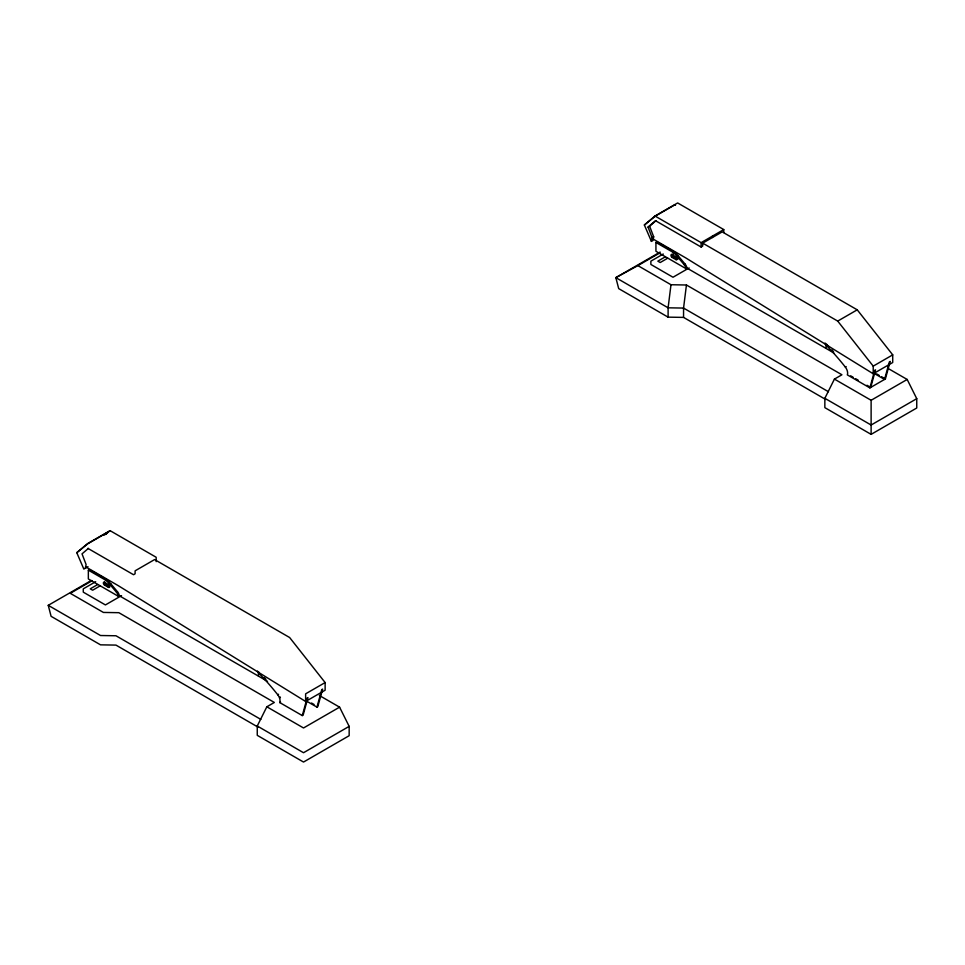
<?xml version="1.0" encoding="UTF-8"?>
<svg xmlns="http://www.w3.org/2000/svg" width="965" height="965" viewBox="0 0 965 965"><rect width="100%" height="100%" fill="white"/><g stroke="black" fill="none" stroke-linecap="round" stroke-linejoin="round"><path stroke-width="1.45" d="M668.106 317.147L618.698 288.619L615.839 277.643L637.877 265.616L670.989 284.735L668.106 307.811L668.106 317.147L683.558 317.401L825.823 399.546M670.989 284.735L686.441 285.001L683.558 308.076L683.558 317.401M85.378 568.18L86.102 564.537L82.025 553.874L88.406 548.385M655.995 220.696L649.614 226.184L653.691 236.835L652.967 240.478L651.411 241.383L652.123 237.74L648.058 227.077L655.5 220.683L701.133 247.028L702.689 246.123L702.689 243.132L722.206 231.877L857.234 309.825L892.722 354.867L892.722 362.514L873.216 373.769L685.765 257.908L653.233 239.127M302.298 715.596L307.111 698.057L307.944 697.574L303.131 715.113L302.298 715.596L279.753 702.568A6.743 3.896 60 0 0 277.739 694.752A170.503 98.442 60 0 0 258.487 672.87A2.183 1.267 60 0 1 257.522 671.061M316.966 707.128L321.779 689.589L322.612 689.106L317.799 706.645L316.966 707.128L306.942 701.338M825.075 342.985A2.183 1.267 60 0 0 826.076 345.168A170.503 98.442 60 0 1 845.328 367.062A6.743 3.896 60 0 1 847.342 374.878L869.887 387.894L874.7 370.367L875.532 369.885L870.72 387.411L866.968 385.252M869.887 387.894L885.388 378.943L890.2 361.417L889.368 361.899L884.555 379.426L873.289 372.924M319.343 695.476L339.584 707.164L349.161 726.368L349.161 735.704L303.529 762.048L257.257 735.342L257.257 726.006L266.835 706.79L274.337 702.46L118.852 612.691L103.4 612.437L70.276 593.318L92.17 580.677M888.198 368.509L907.172 379.462L916.75 398.678L916.75 408.002L871.118 434.359L824.846 407.64L824.846 398.304L834.423 379.1L841.926 374.77L686.441 285.001M87.984 566.672L83.822 569.073L76.778 552.68L87.429 543.705L110.058 530.641L156.173 557.263L156.173 561.654M105.366 534.188L107.513 532.378L88.008 543.645L76.778 552.68M105.8 534.236L110.058 530.641M651.411 241.383L644.367 224.99L655.018 216.015L677.647 202.952L723.762 229.573L723.762 232.505M103.979 535.189L106.584 533.693M644.367 224.99L655.597 215.943L675.102 204.677L675.476 205.243M648.058 227.077L649.614 226.184M652.123 237.74L653.691 236.835M119.322 595.755L118.381 596.31L88.346 578.964L88.346 570.158L89.287 569.603L106.391 579.482A22.328 12.895 60 0 1 110.879 583.885L117.489 591.762A5.03 2.907 60 0 1 119.322 595.755L267.534 681.374M686.923 268.065L685.97 268.62L655.935 251.274L655.935 242.456L656.888 241.913L673.992 251.793A22.328 12.895 60 0 1 678.467 256.195L685.078 264.072A5.03 2.907 60 0 1 686.923 268.065L833.832 352.925M258.234 727.236L115.969 645.102L100.517 644.837L51.097 616.321L48.25 605.332L91.277 580.496M660.169 252.046L615.839 277.643L668.106 307.811L683.558 308.076L828.428 391.718M637.877 265.616L659.771 252.975M95.668 581.702L83.267 588.855L83.267 592.148L105.414 604.934L121.53 595.634M663.257 254.012L650.868 261.165L650.868 264.458L673.003 277.245L689.119 267.944M97.694 584.537L90.24 588.843L92.616 590.218L100.07 585.912M88.346 570.158L105.45 580.037L106.391 579.482M665.295 256.847L657.828 261.153L660.205 262.528L667.671 258.222M655.935 242.456L673.039 252.335L673.992 251.793M677.937 258.982A1.677 0.965 60 0 1 676.911 259.066L675.958 259.621L672.159 257.426A1.677 0.965 60 0 1 670.965 255.363A1.677 0.965 60 0 1 672.159 254.676L673.112 254.133M104.57 585.116L108.37 587.311A1.677 0.965 60 0 0 109.564 586.624A1.677 0.965 60 0 0 108.37 584.573L104.57 582.378A1.677 0.965 60 0 0 103.376 583.065A1.677 0.965 60 0 0 104.57 585.116L105.523 584.573L109.322 586.768A1.677 0.965 60 0 0 109.624 586.901M672.159 257.426L673.112 256.871L676.911 259.066M672.159 254.676L675.958 256.871L676.911 256.328M655.018 216.015L701.133 242.637L723.762 229.573M105.45 580.037A22.328 12.895 60 0 1 109.926 584.44L110.879 583.885M673.039 252.335A22.328 12.895 60 0 1 677.526 256.738L678.467 256.195M108.37 587.311L109.322 586.768M109.926 584.44L116.536 592.317L117.489 591.762M677.526 256.738L684.137 264.615L685.078 264.072M702.689 243.132L837.716 321.092L857.234 309.825M258.487 672.87L259.32 672.388M826.076 345.168L826.909 344.686A170.503 98.442 60 0 1 828.573 346.399M277.739 694.752L278.571 694.269M845.328 367.062L846.16 366.579M279.753 702.568L280.586 702.098M325.133 682.569L305.628 693.823L305.628 701.471L325.133 690.204L325.133 682.569L289.633 637.527L154.605 559.567L135.1 570.834L135.1 573.825L133.544 574.73L87.912 548.373M873.216 373.769L873.216 366.133L892.722 354.867M339.584 707.164L303.529 727.972L266.835 706.79M834.423 379.1L871.118 400.282L907.172 379.462M349.161 726.368L303.529 752.724L257.257 726.006M916.75 398.678L871.118 425.022L824.846 398.304M876.618 373.889L879.127 375.337M881.636 376.772L885.388 378.943M850.684 375.843L853.181 377.291M855.69 378.738L858.199 380.186M85.644 566.829L118.176 585.61L305.628 701.471M311.538 703.027L314.047 704.474M260.84 719.408L115.969 635.766L100.517 635.513L48.25 605.332M837.716 321.092L873.216 366.133M871.118 400.282L871.118 434.359M826.04 344.276L826.04 348.389M712.447 236.099L712.447 237.499M701.133 242.637L701.133 247.028M258.451 671.966L258.451 676.079M280.139 696.947A6.743 3.896 60 0 1 280.405 697.659M264.289 677.575A170.503 98.442 60 0 1 265.918 679.348M116.536 592.317A5.03 2.907 60 0 1 118.381 596.31M105.523 584.573A1.677 0.965 60 0 1 104.425 583.089A1.677 0.965 60 0 1 104.678 581.738M826.643 344.384A2.183 1.267 60 0 1 826.402 344.035M831.878 349.873A170.503 98.442 60 0 1 833.507 351.646M684.137 264.615A5.03 2.907 60 0 1 685.97 268.62M673.112 256.871A1.677 0.965 60 0 1 672.074 254.217M675.958 256.871A1.677 0.965 60 0 1 677.153 258.934A1.677 0.965 60 0 1 675.958 259.621M677.756 257.209A1.677 0.965 60 0 1 677.937 257.607"/></g></svg>
